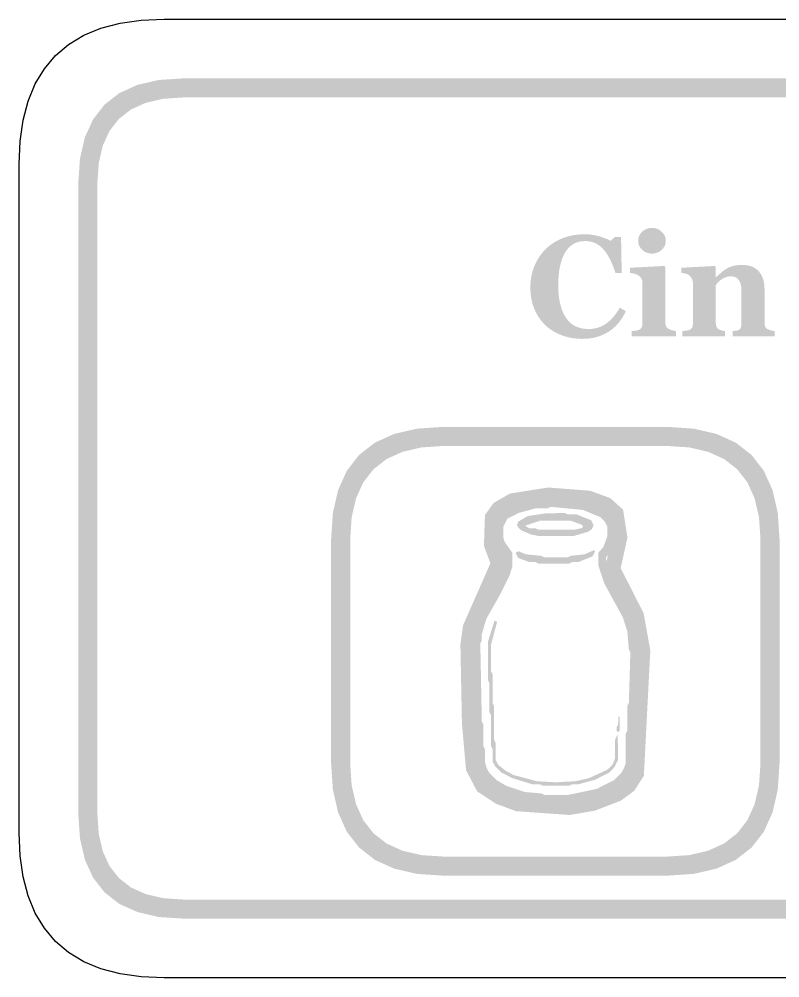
# Model space of a CAD drawing. Header units: millimetres. Extents: x 6 to 594, y 82 to 394.
# Drawn here: x 141.96 to 157.91, y 183.76 to 203.84 of the extents above; entities that cross this region are included whole.
import ezdxf

# ---------------------------------------------------------------- set-up
doc = ezdxf.new("R2010")
doc.units = ezdxf.units.MM
doc.layers.add('CUT', color=1, linetype='Continuous')
doc.layers.add('RASTER', color=7, linetype='Continuous')

msp = doc.modelspace()

# ---------------------------------------------------------------- hatches: boundary and pattern name
at = {"layer": 'RASTER'}
h = msp.add_hatch(color=7, dxfattribs=at)
h.paths.add_polyline_path([(143.2, 200.4), (143.234, 200.916), (143.337, 201.363), (143.509, 201.741), (143.75, 202.05), (144.059, 202.291), (144.438, 202.463), (144.884, 202.566), (145.4, 202.6), (202.6, 202.6), (203.116, 202.566), (203.563, 202.463), (203.941, 202.291), (204.25, 202.05), (204.491, 201.741), (204.663, 201.363), (204.766, 200.916), (204.8, 200.4), (204.8, 187.2), (204.766, 186.684), (204.663, 186.238), (204.491, 185.859), (204.25, 185.55), (203.941, 185.309), (203.563, 185.138), (203.116, 185.034), (202.6, 185), (145.4, 185), (144.884, 185.034), (144.438, 185.138), (144.059, 185.309), (143.75, 185.55), (143.509, 185.859), (143.337, 186.238), (143.234, 186.684), (143.2, 187.2)])
h.paths.add_polyline_path([(143.6, 200.4), (143.6, 187.2), (143.628, 186.778), (143.712, 186.413), (143.853, 186.103), (144.05, 185.85), (144.303, 185.653), (144.613, 185.513), (144.978, 185.428), (145.4, 185.4), (202.6, 185.4), (203.022, 185.428), (203.388, 185.513), (203.697, 185.653), (203.95, 185.85), (204.147, 186.103), (204.288, 186.413), (204.372, 186.778), (204.4, 187.2), (204.4, 200.4), (204.372, 200.822), (204.288, 201.188), (204.147, 201.497), (203.95, 201.75), (203.697, 201.947), (203.388, 202.088), (203.022, 202.172), (202.6, 202.2), (145.4, 202.2), (144.978, 202.172), (144.613, 202.088), (144.303, 201.947), (144.05, 201.75), (143.853, 201.497), (143.712, 201.188), (143.628, 200.822), (143.6, 200.4)])
h = msp.add_hatch(color=7, dxfattribs=at)
h.paths.add_polyline_path([(155.729, 197.2), (154.803, 197.2), (154.803, 197.307), (154.813, 197.308), (154.822, 197.308), (154.832, 197.309), (154.841, 197.31), (154.85, 197.311), (154.86, 197.312), (154.869, 197.313), (154.878, 197.314), (154.887, 197.315), (154.896, 197.317), (154.904, 197.318), (154.912, 197.32), (154.92, 197.322), (154.927, 197.324), (154.934, 197.326), (154.941, 197.329), (154.952, 197.334), (154.963, 197.339), (154.972, 197.344), (154.981, 197.35), (154.989, 197.357), (154.996, 197.364), (155.002, 197.371), (155.007, 197.379), (155.011, 197.388), (155.015, 197.397), (155.018, 197.407), (155.021, 197.418), (155.023, 197.429), (155.025, 197.441), (155.026, 197.453), (155.026, 197.467), (155.026, 198.319), (155.026, 198.332), (155.024, 198.344), (155.023, 198.356), (155.02, 198.367), (155.017, 198.378), (155.013, 198.389), (155.008, 198.399), (155.002, 198.409), (154.996, 198.419), (154.99, 198.428), (154.983, 198.436), (154.976, 198.444), (154.969, 198.452), (154.961, 198.459), (154.952, 198.465), (154.944, 198.471), (154.937, 198.476), (154.929, 198.48), (154.92, 198.484), (154.911, 198.489), (154.9, 198.493), (154.889, 198.497), (154.877, 198.501), (154.864, 198.505), (154.851, 198.509), (154.838, 198.513), (154.825, 198.516), (154.813, 198.518), (154.801, 198.521), (154.789, 198.523), (154.778, 198.524), (154.767, 198.526), (154.767, 198.633), (155.484, 198.671), (155.506, 198.649), (155.506, 197.486), (155.507, 197.473), (155.508, 197.461), (155.509, 197.449), (155.512, 197.438), (155.515, 197.428), (155.519, 197.417), (155.523, 197.408), (155.528, 197.398), (155.534, 197.39), (155.54, 197.382), (155.547, 197.374), (155.555, 197.367), (155.563, 197.361), (155.572, 197.355), (155.581, 197.35), (155.591, 197.345), (155.599, 197.342), (155.606, 197.339), (155.614, 197.336), (155.622, 197.333), (155.63, 197.33), (155.639, 197.327), (155.647, 197.324), (155.656, 197.322), (155.665, 197.319), (155.674, 197.317), (155.683, 197.315), (155.692, 197.313), (155.701, 197.311), (155.71, 197.309), (155.72, 197.308), (155.729, 197.307)])
h.paths.add_polyline_path([(155.515, 199.198), (155.514, 199.171), (155.51, 199.144), (155.503, 199.119), (155.494, 199.095), (155.482, 199.072), (155.467, 199.05), (155.45, 199.028), (155.429, 199.008), (155.408, 198.99), (155.385, 198.974), (155.361, 198.961), (155.336, 198.95), (155.31, 198.941), (155.283, 198.935), (155.255, 198.931), (155.227, 198.93), (155.197, 198.931), (155.169, 198.935), (155.142, 198.941), (155.116, 198.95), (155.091, 198.961), (155.067, 198.974), (155.044, 198.99), (155.022, 199.008), (155.002, 199.028), (154.985, 199.05), (154.97, 199.072), (154.958, 199.095), (154.949, 199.119), (154.942, 199.144), (154.938, 199.171), (154.937, 199.198), (154.938, 199.225), (154.942, 199.252), (154.949, 199.277), (154.958, 199.301), (154.97, 199.325), (154.985, 199.347), (155.002, 199.368), (155.022, 199.388), (155.044, 199.407), (155.067, 199.423), (155.091, 199.437), (155.116, 199.448), (155.142, 199.456), (155.169, 199.463), (155.197, 199.466), (155.227, 199.468), (155.256, 199.466), (155.284, 199.463), (155.311, 199.456), (155.337, 199.448), (155.362, 199.437), (155.386, 199.423), (155.408, 199.407), (155.43, 199.388), (155.45, 199.368), (155.467, 199.347), (155.482, 199.325), (155.494, 199.301), (155.503, 199.277), (155.51, 199.252), (155.514, 199.225), (155.515, 199.198)])
for points in [[(153.763, 197.144), (153.707, 197.145), (153.651, 197.149), (153.596, 197.155), (153.542, 197.163), (153.489, 197.173), (153.437, 197.186), (153.386, 197.201), (153.335, 197.218), (153.286, 197.238), (153.239, 197.259), (153.193, 197.283), (153.149, 197.309), (153.106, 197.337), (153.065, 197.367), (153.026, 197.399), (152.988, 197.433), (152.953, 197.468), (152.92, 197.506), (152.888, 197.545), (152.859, 197.587), (152.831, 197.63), (152.805, 197.676), (152.782, 197.724), (152.76, 197.773), (152.74, 197.825), (152.723, 197.877), (152.709, 197.931), (152.697, 197.986), (152.688, 198.043), (152.681, 198.1), (152.678, 198.159), (152.676, 198.22), (152.678, 198.279), (152.682, 198.338), (152.688, 198.396), (152.697, 198.452), (152.709, 198.508), (152.724, 198.562), (152.741, 198.615), (152.76, 198.667), (152.783, 198.718), (152.807, 198.767), (152.833, 198.814), (152.862, 198.859), (152.892, 198.903), (152.925, 198.945), (152.96, 198.985), (152.997, 199.024), (153.035, 199.06), (153.076, 199.094), (153.118, 199.125), (153.161, 199.155), (153.207, 199.183), (153.255, 199.208), (153.305, 199.232), (153.356, 199.253), (153.409, 199.272), (153.463, 199.289), (153.517, 199.303), (153.573, 199.314), (153.629, 199.323), (153.687, 199.329), (153.745, 199.333), (153.804, 199.334), (153.847, 199.334), (153.889, 199.332), (153.93, 199.328), (153.969, 199.324), (154.008, 199.318), (154.046, 199.311), (154.083, 199.302), (154.119, 199.293), (154.154, 199.282), (154.187, 199.271), (154.22, 199.26), (154.25, 199.248), (154.28, 199.236), (154.308, 199.224), (154.334, 199.211), (154.359, 199.198), (154.45, 199.279), (154.578, 199.279), (154.591, 198.52), (154.462, 198.52), (154.434, 198.604), (154.404, 198.682), (154.373, 198.754), (154.341, 198.821), (154.307, 198.882), (154.272, 198.937), (154.236, 198.986), (154.198, 199.03), (154.159, 199.068), (154.117, 199.101), (154.073, 199.129), (154.028, 199.152), (153.98, 199.169), (153.93, 199.182), (153.877, 199.19), (153.823, 199.192), (153.756, 199.188), (153.694, 199.177), (153.635, 199.158), (153.581, 199.132), (153.531, 199.097), (153.484, 199.056), (153.442, 199.007), (153.404, 198.95), (153.371, 198.886), (153.341, 198.816), (153.317, 198.74), (153.297, 198.658), (153.281, 198.57), (153.27, 198.476), (153.263, 198.376), (153.261, 198.269), (153.262, 198.209), (153.264, 198.15), (153.268, 198.094), (153.273, 198.04), (153.28, 197.988), (153.288, 197.939), (153.298, 197.892), (153.31, 197.847), (153.323, 197.804), (153.336, 197.763), (153.351, 197.725), (153.366, 197.689), (153.383, 197.655), (153.4, 197.622), (153.419, 197.593), (153.438, 197.565), (153.46, 197.538), (153.482, 197.513), (153.506, 197.49), (153.531, 197.468), (153.556, 197.449), (153.583, 197.431), (153.61, 197.415), (153.639, 197.401), (153.668, 197.389), (153.698, 197.379), (153.729, 197.37), (153.761, 197.362), (153.793, 197.357), (153.826, 197.353), (153.86, 197.35), (153.895, 197.349), (153.946, 197.351), (153.995, 197.356), (154.043, 197.365), (154.089, 197.377), (154.134, 197.393), (154.178, 197.412), (154.22, 197.435), (154.26, 197.461), (154.3, 197.49), (154.339, 197.524), (154.377, 197.56), (154.414, 197.601), (154.45, 197.645), (154.485, 197.692), (154.519, 197.743), (154.553, 197.798), (154.679, 197.721), (154.663, 197.69), (154.646, 197.659), (154.629, 197.629), (154.611, 197.599), (154.593, 197.571), (154.574, 197.543), (154.555, 197.517), (154.535, 197.491), (154.515, 197.466), (154.493, 197.442), (154.471, 197.418), (154.448, 197.396), (154.425, 197.375), (154.4, 197.354), (154.375, 197.334), (154.349, 197.316), (154.32, 197.296), (154.29, 197.278), (154.259, 197.26), (154.227, 197.244), (154.195, 197.229), (154.162, 197.215), (154.128, 197.202), (154.094, 197.19), (154.058, 197.179), (154.02, 197.17), (153.981, 197.162), (153.941, 197.156), (153.899, 197.151), (153.855, 197.147), (153.81, 197.145), (153.763, 197.144)], [(157.797, 197.2), (156.916, 197.2), (156.916, 197.307), (156.923, 197.308), (156.93, 197.308), (156.938, 197.309), (156.946, 197.31), (156.955, 197.311), (156.964, 197.312), (156.973, 197.313), (156.983, 197.314), (156.993, 197.315), (157.001, 197.317), (157.01, 197.318), (157.018, 197.32), (157.025, 197.322), (157.032, 197.324), (157.038, 197.326), (157.043, 197.329), (157.05, 197.333), (157.057, 197.338), (157.064, 197.343), (157.069, 197.349), (157.075, 197.355), (157.079, 197.361), (157.083, 197.368), (157.087, 197.376), (157.09, 197.384), (157.093, 197.393), (157.095, 197.403), (157.097, 197.414), (157.098, 197.426), (157.099, 197.438), (157.1, 197.452), (157.1, 197.467), (157.1, 198.152), (157.099, 198.188), (157.097, 198.222), (157.092, 198.254), (157.086, 198.283), (157.079, 198.31), (157.069, 198.335), (157.058, 198.357), (157.045, 198.377), (157.031, 198.395), (157.014, 198.41), (156.997, 198.423), (156.977, 198.434), (156.956, 198.442), (156.934, 198.448), (156.909, 198.451), (156.883, 198.452), (156.869, 198.452), (156.855, 198.451), (156.84, 198.45), (156.827, 198.448), (156.813, 198.446), (156.8, 198.443), (156.787, 198.439), (156.774, 198.435), (156.762, 198.43), (156.749, 198.425), (156.737, 198.419), (156.724, 198.413), (156.712, 198.407), (156.7, 198.399), (156.687, 198.392), (156.675, 198.384), (156.665, 198.376), (156.655, 198.369), (156.646, 198.361), (156.637, 198.354), (156.629, 198.346), (156.621, 198.339), (156.614, 198.331), (156.607, 198.324), (156.601, 198.316), (156.595, 198.309), (156.589, 198.301), (156.584, 198.295), (156.578, 198.288), (156.573, 198.282), (156.568, 198.275), (156.564, 198.269), (156.564, 197.483), (156.564, 197.47), (156.565, 197.458), (156.566, 197.447), (156.568, 197.436), (156.57, 197.425), (156.572, 197.415), (156.575, 197.406), (156.579, 197.397), (156.583, 197.389), (156.587, 197.381), (156.592, 197.374), (156.598, 197.367), (156.604, 197.361), (156.611, 197.355), (156.619, 197.35), (156.627, 197.345), (156.633, 197.342), (156.639, 197.339), (156.646, 197.336), (156.653, 197.333), (156.661, 197.33), (156.669, 197.327), (156.677, 197.324), (156.686, 197.322), (156.694, 197.319), (156.703, 197.317), (156.712, 197.315), (156.72, 197.313), (156.729, 197.311), (156.737, 197.309), (156.746, 197.308), (156.754, 197.307), (156.754, 197.2), (155.864, 197.2), (155.864, 197.307), (155.873, 197.308), (155.882, 197.309), (155.891, 197.309), (155.901, 197.31), (155.91, 197.311), (155.919, 197.313), (155.928, 197.314), (155.938, 197.315), (155.947, 197.316), (155.956, 197.318), (155.964, 197.319), (155.972, 197.321), (155.98, 197.323), (155.988, 197.325), (155.995, 197.327), (156.001, 197.329), (156.013, 197.333), (156.023, 197.338), (156.033, 197.343), (156.041, 197.349), (156.049, 197.356), (156.055, 197.363), (156.061, 197.371), (156.066, 197.379), (156.07, 197.387), (156.074, 197.397), (156.077, 197.407), (156.079, 197.418), (156.081, 197.429), (156.082, 197.441), (156.083, 197.453), (156.083, 197.467), (156.083, 198.319), (156.083, 198.33), (156.082, 198.342), (156.08, 198.353), (156.078, 198.364), (156.074, 198.375), (156.07, 198.386), (156.066, 198.397), (156.06, 198.408), (156.054, 198.419), (156.047, 198.429), (156.04, 198.439), (156.033, 198.448), (156.025, 198.457), (156.017, 198.465), (156.008, 198.473), (155.999, 198.48), (155.992, 198.485), (155.984, 198.489), (155.977, 198.493), (155.969, 198.496), (155.96, 198.5), (155.951, 198.503), (155.942, 198.507), (155.932, 198.51), (155.922, 198.512), (155.911, 198.515), (155.901, 198.517), (155.89, 198.519), (155.878, 198.521), (155.867, 198.523), (155.855, 198.524), (155.843, 198.526), (155.843, 198.633), (156.542, 198.671), (156.564, 198.649), (156.564, 198.436), (156.57, 198.436), (156.58, 198.446), (156.591, 198.456), (156.603, 198.466), (156.615, 198.477), (156.628, 198.488), (156.641, 198.499), (156.655, 198.512), (156.669, 198.524), (156.684, 198.537), (156.698, 198.549), (156.712, 198.56), (156.726, 198.571), (156.739, 198.581), (156.752, 198.59), (156.765, 198.599), (156.778, 198.608), (156.792, 198.616), (156.807, 198.625), (156.823, 198.633), (156.84, 198.64), (156.859, 198.648), (156.878, 198.655), (156.898, 198.661), (156.92, 198.668), (156.942, 198.674), (156.965, 198.679), (156.987, 198.683), (157.011, 198.686), (157.034, 198.689), (157.058, 198.691), (157.083, 198.692), (157.107, 198.693), (157.165, 198.691), (157.219, 198.684), (157.27, 198.674), (157.316, 198.659), (157.359, 198.64), (157.398, 198.616), (157.434, 198.589), (157.466, 198.557), (157.494, 198.522), (157.518, 198.484), (157.538, 198.443), (157.555, 198.4), (157.568, 198.353), (157.577, 198.304), (157.583, 198.252), (157.585, 198.198), (157.585, 197.48), (157.585, 197.467), (157.586, 197.454), (157.587, 197.442), (157.589, 197.431), (157.591, 197.421), (157.594, 197.411), (157.597, 197.402), (157.601, 197.393), (157.606, 197.386), (157.611, 197.378), (157.617, 197.371), (157.624, 197.364), (157.632, 197.358), (157.641, 197.352), (157.651, 197.347), (157.661, 197.342), (157.667, 197.34), (157.674, 197.337), (157.68, 197.334), (157.687, 197.332), (157.695, 197.329), (157.702, 197.327), (157.711, 197.324), (157.719, 197.322), (157.728, 197.319), (157.737, 197.317), (157.746, 197.315), (157.756, 197.313), (157.766, 197.311), (157.776, 197.309), (157.787, 197.308), (157.797, 197.307)]]:
    msp.add_hatch(color=7, dxfattribs=at).paths.add_polyline_path(points)
h = msp.add_hatch(color=7, dxfattribs=at)
h.paths.add_polyline_path([(148.5, 192.95), (148.537, 193.501), (148.647, 193.978), (148.83, 194.382), (149.087, 194.713), (149.418, 194.97), (149.822, 195.153), (150.299, 195.263), (150.85, 195.3), (155.55, 195.3), (156.101, 195.263), (156.578, 195.153), (156.982, 194.97), (157.313, 194.713), (157.57, 194.382), (157.753, 193.978), (157.863, 193.501), (157.9, 192.95), (157.9, 188.25), (157.863, 187.699), (157.753, 187.222), (157.57, 186.818), (157.313, 186.488), (156.982, 186.23), (156.578, 186.047), (156.101, 185.937), (155.55, 185.9), (150.85, 185.9), (150.299, 185.937), (149.822, 186.047), (149.418, 186.23), (149.088, 186.488), (148.83, 186.818), (148.647, 187.222), (148.537, 187.699), (148.5, 188.25)])
h.paths.add_polyline_path([(148.9, 192.95), (148.9, 188.25), (148.93, 187.793), (149.022, 187.397), (149.174, 187.062), (149.388, 186.788), (149.662, 186.574), (149.997, 186.422), (150.393, 186.33), (150.85, 186.3), (155.55, 186.3), (156.007, 186.33), (156.403, 186.422), (156.738, 186.574), (157.013, 186.788), (157.226, 187.062), (157.378, 187.397), (157.47, 187.793), (157.5, 188.25), (157.5, 192.95), (157.47, 193.407), (157.378, 193.803), (157.226, 194.138), (157.013, 194.413), (156.738, 194.626), (156.403, 194.778), (156.007, 194.87), (155.55, 194.9), (150.85, 194.9), (150.393, 194.87), (149.997, 194.778), (149.662, 194.626), (149.388, 194.413), (149.174, 194.138), (149.022, 193.803), (148.93, 193.407), (148.9, 192.95)])
h = msp.add_hatch(color=7, dxfattribs=at)
h.paths.add_polyline_path([(153.046, 194.03), (153.928, 193.963), (154.354, 193.807), (154.621, 193.565), (154.711, 192.978), (154.57, 192.343), (155.052, 191.394), (155.191, 190.617), (155.056, 187.991), (154.853, 187.676), (154.571, 187.47), (154.026, 187.26), (153.497, 187.171), (152.376, 187.251), (151.962, 187.403), (151.562, 187.664), (151.329, 188.108), (151.242, 189.089), (151.21, 190.745), (151.266, 191.146), (151.839, 192.443), (151.703, 192.809), (151.725, 193.455), (151.909, 193.709), (152.25, 193.904)])
h.paths.add_polyline_path([(153.059, 193.708), (152.358, 193.597), (152.128, 193.465), (152.042, 193.346), (152.025, 192.862), (152.185, 192.432), (151.576, 191.057), (151.53, 190.726), (151.562, 189.107), (151.642, 188.2), (151.807, 187.886), (152.107, 187.691), (152.444, 187.567), (153.481, 187.493), (153.941, 187.571), (154.417, 187.753), (154.616, 187.9), (154.741, 188.092), (154.869, 190.597), (154.745, 191.291), (154.232, 192.301), (154.386, 192.989), (154.322, 193.404), (154.185, 193.528), (153.859, 193.647), (153.059, 193.708)])
h = msp.add_hatch(color=7, dxfattribs=at)
h.paths.add_polyline_path([(152.856, 193.776), (153.521, 193.786), (153.585, 193.754), (153.714, 193.754), (154.067, 193.658), (154.301, 193.539), (154.366, 193.474), (154.452, 193.304), (154.484, 193.08), (154.452, 193.015), (154.452, 192.855), (154.366, 192.685), (154.26, 192.566), (154.292, 192.309), (154.475, 191.914), (154.838, 191.249), (154.934, 190.8), (154.934, 189.772), (154.902, 189.708), (154.902, 189.034), (154.87, 188.97), (154.87, 188.295), (154.838, 188.135), (154.751, 187.965), (154.526, 187.74), (154.067, 187.525), (153.65, 187.428), (153.425, 187.428), (153.361, 187.396), (153.039, 187.396), (152.975, 187.428), (152.558, 187.46), (152.237, 187.557), (151.874, 187.74), (151.681, 187.932), (151.595, 188.103), (151.53, 188.359), (151.498, 189.323), (151.466, 189.387), (151.466, 190.896), (151.595, 191.346), (152.076, 192.245), (152.14, 192.469), (152.131, 192.588), (152.034, 192.685), (151.948, 192.855), (151.916, 193.208), (152.034, 193.474), (152.163, 193.571), (152.526, 193.722)])
h.paths.add_polyline_path([(153.104, 193.625), (153.039, 193.593), (152.783, 193.593), (152.429, 193.497), (152.195, 193.378), (152.108, 193.208), (152.108, 192.983), (152.14, 192.887), (152.301, 192.662), (152.301, 192.373), (152.237, 192.18), (152.034, 191.773), (151.755, 191.281), (151.659, 190.96), (151.659, 190.832), (151.627, 190.768), (151.659, 189.13), (151.691, 189.066), (151.691, 188.616), (151.723, 188.552), (151.723, 188.295), (151.755, 188.167), (151.81, 188.061), (151.97, 187.9), (152.173, 187.782), (152.558, 187.653), (152.911, 187.621), (152.975, 187.589), (153.457, 187.589), (154.067, 187.717), (154.43, 187.9), (154.59, 188.061), (154.645, 188.167), (154.677, 188.263), (154.677, 188.873), (154.709, 188.937), (154.709, 189.451), (154.741, 189.515), (154.773, 190.575), (154.741, 190.639), (154.709, 191.025), (154.613, 191.314), (154.227, 192.02), (154.099, 192.405), (154.099, 192.662), (154.205, 192.781), (154.292, 193.015), (154.292, 193.208), (154.237, 193.314), (154.141, 193.41), (153.778, 193.561)])
h.paths.add_polyline_path([(152.985, 193.487), (153.393, 193.497), (153.457, 193.465), (153.65, 193.465), (153.948, 193.346), (154.003, 193.24), (153.961, 193.153), (153.884, 193.102), (153.585, 193.015), (152.847, 193.015), (152.686, 193.047), (152.484, 193.134), (152.42, 193.198), (152.397, 193.24), (152.42, 193.314), (152.622, 193.433)])
h.paths.add_polyline_path([(152.879, 193.336), (152.567, 193.23), (152.654, 193.176), (152.783, 193.176), (152.847, 193.144), (153.585, 193.144), (153.746, 193.176), (153.778, 193.208), (153.755, 193.25), (153.521, 193.336)])
h.paths.add_polyline_path([(154.012, 192.717), (154.035, 192.694), (153.98, 192.588), (153.682, 192.469), (153.553, 192.469), (153.489, 192.437), (152.847, 192.437), (152.783, 192.469), (152.654, 192.469), (152.42, 192.556), (152.365, 192.662), (152.429, 192.694), (152.59, 192.63), (152.911, 192.598), (152.975, 192.566), (153.457, 192.566), (153.521, 192.598), (153.81, 192.63)])
h.paths.add_polyline_path([(151.925, 191.24), (151.98, 191.217), (151.851, 190.736), (151.851, 190.19), (151.884, 190.125), (151.884, 189.515), (151.916, 189.451), (151.916, 188.745), (151.948, 188.681), (151.948, 188.327), (152.002, 188.221), (152.163, 188.093), (152.333, 188.006), (152.815, 187.878), (153.21, 187.855), (153.617, 187.878), (153.906, 187.942), (154.301, 188.125), (154.398, 188.221), (154.452, 188.359), (154.452, 188.745), (154.507, 188.864), (154.516, 188.327), (154.43, 188.157), (154.333, 188.061), (154.035, 187.91), (153.682, 187.814), (153.553, 187.814), (153.489, 187.782), (152.943, 187.782), (152.879, 187.814), (152.718, 187.814), (152.301, 187.942), (152.067, 188.061), (151.938, 188.189), (151.884, 188.295), (151.884, 188.552), (151.851, 188.616), (151.851, 189.259), (151.819, 189.323), (151.819, 189.933), (151.787, 189.997), (151.787, 190.8)])
h.paths.add_polyline_path([(154.526, 189.249), (154.549, 189.226), (154.549, 188.937), (154.516, 188.905), (154.484, 188.937), (154.484, 189.002), (154.516, 189.066)])

# ---------------------------------------------------------------- linework, layer by layer
at = {"layer": 'CUT'}
msp.add_lwpolyline([(203.001, 183.76), (144.999, 183.76), (144.517, 183.781), (144.075, 183.844), (143.675, 183.949), (143.315, 184.097), (142.997, 184.288), (142.722, 184.522), (142.488, 184.797), (142.297, 185.115), (142.149, 185.475), (142.044, 185.875), (141.981, 186.317), (141.96, 186.799), (141.96, 200.801), (141.981, 201.283), (142.044, 201.725), (142.149, 202.125), (142.297, 202.485), (142.488, 202.803), (142.722, 203.078), (142.997, 203.312), (143.315, 203.503), (143.675, 203.651), (144.075, 203.756), (144.517, 203.819), (144.999, 203.84), (203.001, 203.84)], dxfattribs=at)

doc.saveas('drawing.dxf')
